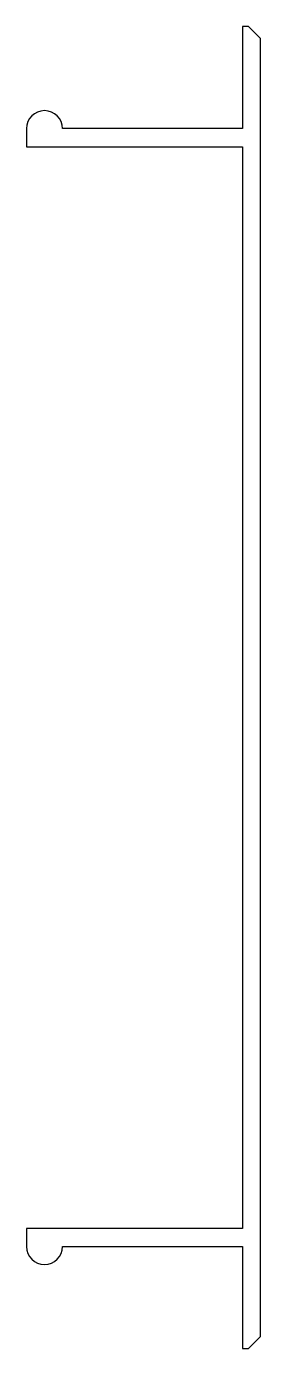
# Model space of a CAD drawing. Extents: x 12099 to 12118, y -10 to 100.
import ezdxf

# ---------------------------------------------------------------- set-up
doc = ezdxf.new("R2010")
doc.units = 0
doc.layers.get('0').update_dxf_attribs({"linetype": 'CONTINUOUS'})

msp = doc.modelspace()

# ---------------------------------------------------------------- linework, layer by layer
msp.add_lwpolyline([(12101.72, -1.64), (12116.72, -1.64), (12116.72, -10.14), (12117.22, -10.14), (12118.22, -9.14), (12118.22, 98.86), (12117.22, 99.86), (12116.72, 99.86), (12116.72, 91.36), (12101.72, 91.36, 1), (12098.72, 91.36), (12098.72, 89.86), (12116.72, 89.86), (12116.72, -0.14), (12098.72, -0.14), (12098.72, -1.64, 1)], format="xyb", close=True)

doc.saveas('drawing.dxf')
